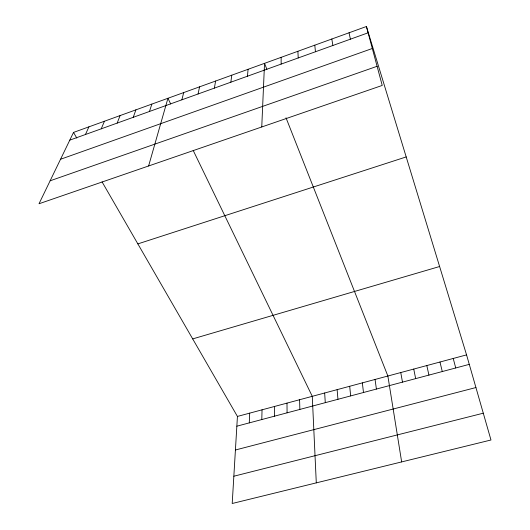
<?xml version="1.0" encoding="UTF-8"?>
<svg xmlns="http://www.w3.org/2000/svg" width="530" height="530" viewBox="0 0 530 530"><rect width="100%" height="100%" fill="white"/><g stroke="black" fill="none" stroke-linecap="round" stroke-linejoin="round"><path stroke-width="0.79" d="M274.394 416.209L274.474 406.477M261.793 419.561L262.045 409.816M249.279 422.887L249.696 413.128M261.754 126.968L264.53 63.342L266.908 69.364M102.058 181.863L237.433 416.428L232.206 503.5L490.979 439.999L466.559 354.881L366.422 26.5L73.524 132.414L39.021 203.758L382.236 85.436L366.422 26.5M247.464 76.214L248.073 69.291M230.848 82.196L231.762 75.194M214.378 88.119L215.597 81.037M198.061 93.989L199.571 86.834M181.883 99.812L183.685 92.578M148.612 165.976L167.937 98.275L170.693 103.979M149.473 111.472L151.852 104.092M133.249 117.309L135.905 109.856M117.17 123.093L120.105 115.566M101.23 128.83L104.443 121.231M85.436 134.514L88.914 126.849M69.781 140.145L368.111 32.807M60.539 159.265L372.325 48.488M50.125 180.803L377.102 66.29M137.86 243.893L406.192 156.926M192.688 338.902L439.608 266.51M237.433 416.428L466.559 354.881M236.844 426.193L469.275 364.362M235.419 449.996L475.927 387.543M233.843 476.218L483.287 413.195M73.524 132.414L76.804 138.098M193.198 150.434L312.269 396.321L316.291 482.87M286.008 117.786L387.867 376.015L401.654 461.921M453.216 358.459L455.734 367.966M439.973 362.023L442.285 371.543M426.809 365.554L428.929 375.094M349.051 32.78L350.396 39.18M413.744 369.066L415.666 378.625M400.759 372.55L402.489 382.13M331.84 39.001L332.847 45.494M375.055 379.46L376.406 389.066M362.334 382.879L363.5 392.505M349.694 386.271L350.675 395.917M314.787 45.169L315.456 51.755M337.133 389.643L337.941 399.302M324.658 392.995L325.287 402.667M297.886 51.284L298.224 57.956M299.589 399.733L299.861 409.432M286.988 403.111L287.081 412.83M281.132 57.339L281.152 64.097"/></g></svg>
